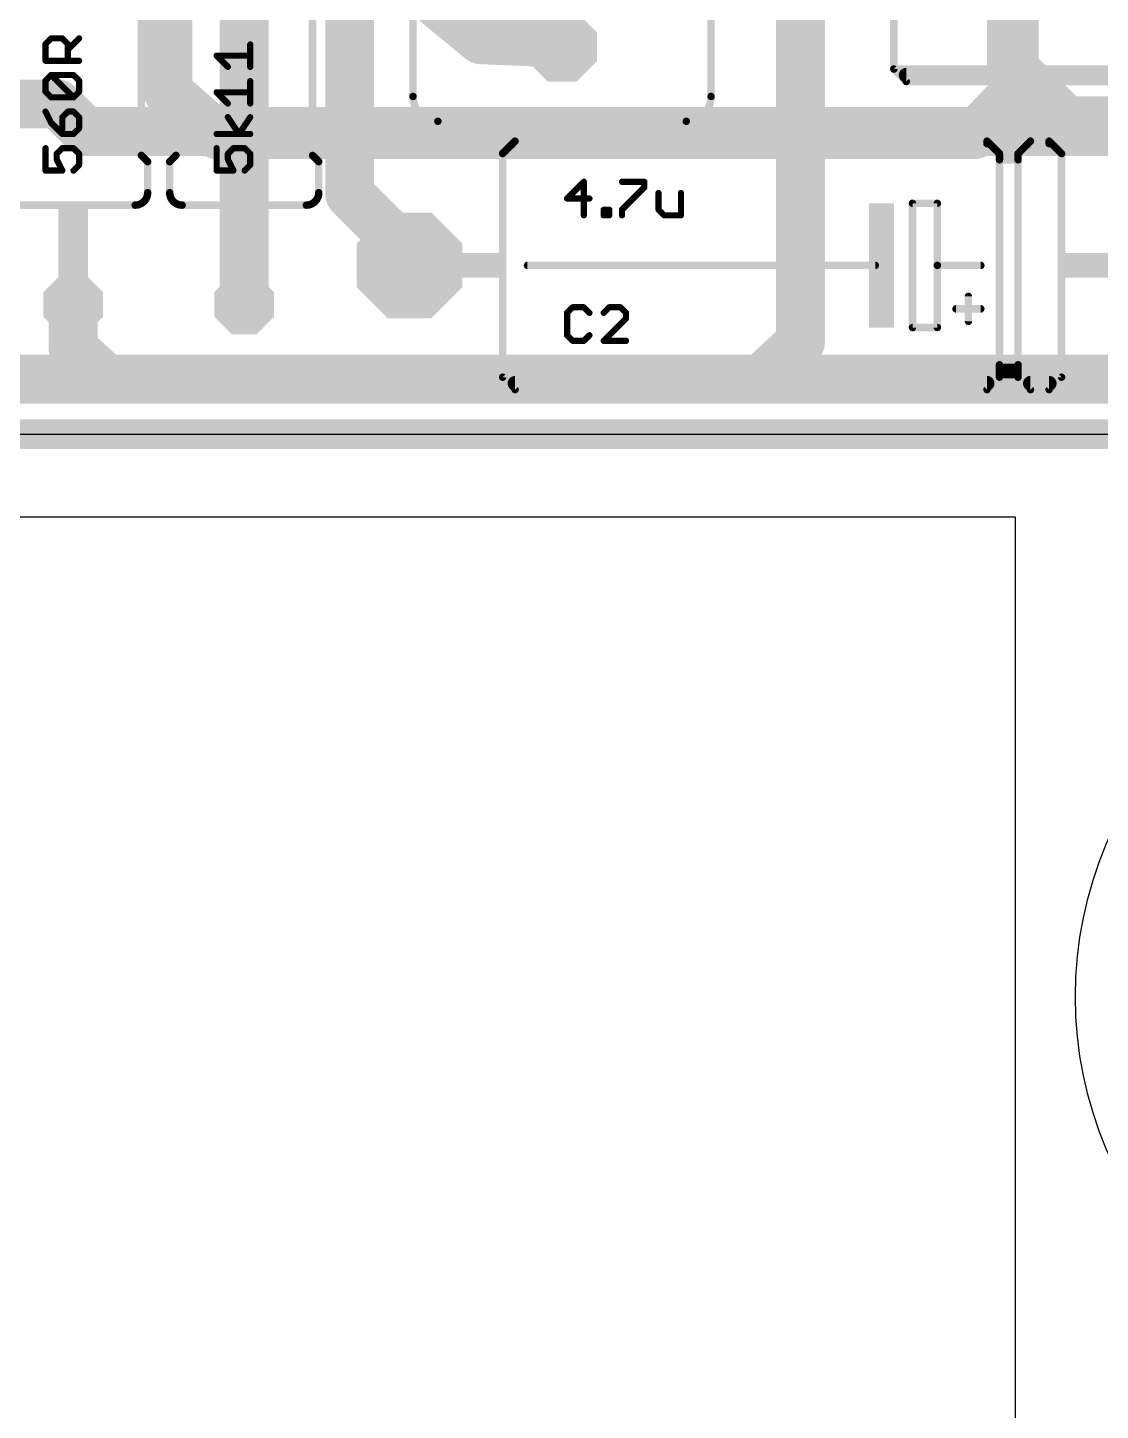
# Model space of a CAD drawing. Header units: inches. Extents: x -5 to 142, y -3 to 122.
# Drawn here: x 88.57 to 110.51, y 14.54 to 42.81 of the extents above; entities that cross this region are included whole.
import ezdxf

# ---------------------------------------------------------------- set-up
doc = ezdxf.new("R2010")
doc.units = ezdxf.units.IN
doc.header["$MEASUREMENT"] = 0
for name, color, linetype in [('1', 22, 'Continuous'), ('15', 22, 'Continuous'), ('16', 175, 'Continuous'), ('17', 82, 'Continuous'), ('2', 175, 'Continuous'), ('20', 7, 'Continuous'), ('21', 253, 'Continuous'), ('25', 253, 'Continuous'), ('27', 253, 'Continuous'), ('51', 253, 'Continuous')]:
    doc.layers.add(name, color=color, linetype=linetype)

# ---------------------------------------------------------------- blocks, each defined once
blk = doc.blocks.new('RECT')
blk.add_solid([(-0.5, -0.5), (0.5, -0.5), (-0.5, 0.5), (0.5, 0.5)])
blk = doc.blocks.new('OCTAGONP')
at = {"const_width": 0.5}
blk.add_lwpolyline([(-0.25, -0.1036), (-0.25, 0.1036), (-0.1036, 0.25), (0.1036, 0.25), (0.25, 0.1036), (0.25, -0.1036), (0.1036, -0.25), (-0.1036, -0.25), (-0.25, -0.1036), (-0.25, 0.1036)], dxfattribs=at)
blk = doc.blocks.new('ROUNDP')
at = {"const_width": 0.5}
blk.add_lwpolyline([(0, -0.25, 1), (0, 0.25, 1), (0, -0.25)], format="xyb", dxfattribs=at)

msp = doc.modelspace()

# ---------------------------------------------------------------- linework, layer by layer
for points in [[(137, 106.5), (128, 106.5), (128, 85.5), (109.5, 85.5), (109.5, 80.5), (2, 80.5), (2, 34.5), (127, 34.5), (127, 9.5), (137, 9.5), (137, 34.5), (137, 80.5), (137, 85.5)], [(50.0706, 3), (108.7706, 3), (108.7706, 32.8), (50.0706, 32.8)]]:
    msp.add_lwpolyline(points, close=True)
msp.add_circle((118, 23), 8)
at = {"layer": '1'}
for points, const_width in [([(93, 37.15), (93, 45.875)], 1), ([(108.6875, 42.0312), (108.6875, 45.375)], 1), ([(104.375, 36.375), (104.375, 44.245)], 1), ([(109.8125, 40.9062), (108.6875, 42.0312)], 1), ([(120.9375, 40.9062), (109.8125, 40.9062)], 1), ([(89.5, 37.15), (89.5, 36.25)], 1), ([(103.5625, 35.625), (104.375, 36.375)], 1), ([(89.5, 36.25), (90.1875, 35.625)], 1), ([(90.1875, 35.625), (103.5625, 35.625)], 1), ([(127, 34.5), (2, 34.5)], 0.4064)]:
    msp.add_lwpolyline(points, dxfattribs=dict(at, const_width=const_width))
at = {"layer": '1', "const_width": 0.5}
for points in [[(108.8643, 42.208, 1), (108.5107, 41.8545)], [(108.4375, 42.0312, 1), (108.9375, 42.0312)], [(109.8125, 41.1562, 1), (109.8125, 40.6562)], [(109.6357, 40.7295, 1), (109.9893, 41.083)], [(89.75, 37.15, 1), (89.25, 37.15)], [(92.75, 37.15, 1), (93.25, 37.15)], [(104.5446, 36.1913, 1), (104.2054, 36.5587)], [(89.6682, 36.435, 1), (89.3318, 36.065)], [(89.25, 36.25, 1), (89.75, 36.25)], [(104.125, 36.375, 1), (104.625, 36.375)], [(90.1875, 35.875, 1), (90.1875, 35.375)], [(90.0193, 35.44, 1), (90.3557, 35.81)], [(103.3929, 35.8087, 1), (103.7321, 35.4413)], [(103.5625, 35.375, 1), (103.5625, 35.875)]]:
    msp.add_lwpolyline(points, format="xyb", dxfattribs=at)
at = {"layer": '15'}
for points, const_width in [([(108.75, 41.4688), (108.75, 58.6875)], 1), ([(96.9688, 52.125), (96.9688, 43.2812)], 1), ([(91.4375, 45.8438), (91.4375, 41.5)], 1), ([(96.9688, 43.2812), (97.8438, 42.5625)], 1), ([(97.8438, 42.5625), (99.42, 42.5)], 1), ([(99.42, 42.5), (99.5, 42.42)], 1), ([(91.4375, 41.5), (92.4375, 40.625)], 1), ([(107.9375, 40.625), (108.75, 41.4688)], 1), ([(92.4375, 40.625), (107.9375, 40.625)], 1), ([(127.7188, 35.5312), (88.25, 35.5312)], 0.4064), ([(2, 34.5), (127, 34.5)], 0.6096)]:
    msp.add_lwpolyline(points, dxfattribs=dict(at, const_width=const_width))
at = {"layer": '15', "const_width": 0.5}
for points in [[(96.7188, 43.2812, 1), (97.2188, 43.2812)], [(97.8537, 42.8123, 1), (97.8338, 42.3127)], [(97.6851, 42.3693, 1), (98.0024, 42.7557)], [(99.5968, 42.6768, 1), (99.2432, 42.3232)], [(99.4101, 42.2502, 1), (99.4299, 42.7498)], [(99.3232, 42.2432, 1), (99.6768, 42.5968)], [(91.6021, 41.6881, 1), (91.2729, 41.3119)], [(108.9301, 41.2953, 1), (108.5699, 41.6422)], [(91.1875, 41.5, 1), (91.6875, 41.5)], [(108.5, 41.4688, 1), (109, 41.4688)], [(92.4375, 40.875, 1), (92.4375, 40.375)], [(92.2729, 40.4369, 1), (92.6021, 40.8131)], [(107.7574, 40.7984, 1), (108.1176, 40.4516)], [(107.9375, 40.375, 1), (107.9375, 40.875)]]:
    msp.add_lwpolyline(points, format="xyb", dxfattribs=at)
at = {"layer": '16'}
for points, const_width in [([(95.1562, 39.4062), (95.1562, 48.3125)], 1), ([(93, 37.15), (93, 45.4375)], 1), ([(96.38, 38.1825), (95.1562, 39.4062)], 1), ([(96.38, 37.95), (96.38, 38.1825)], 1), ([(87.625, 35.625), (113.3125, 35.625)], 1), ([(127, 34.5), (2, 34.5)], 0.4064)]:
    msp.add_lwpolyline(points, dxfattribs=dict(at, const_width=const_width))
at = {"layer": '16', "const_width": 0.5}
for points in [[(95.333, 39.583, 1), (94.9795, 39.2295)], [(94.9062, 39.4062, 1), (95.4062, 39.4062)], [(96.63, 38.1825, 1), (96.13, 38.1825)], [(96.2032, 38.0057, 1), (96.5568, 38.3593)], [(96.13, 37.95, 1), (96.63, 37.95)], [(92.75, 37.15, 1), (93.25, 37.15)]]:
    msp.add_lwpolyline(points, format="xyb", dxfattribs=at)
at = {"layer": '2'}
for points, const_width in [([(89.1875, 41.25), (85.83, 41.25)], 1), ([(89.75, 40.6875), (89.1875, 41.25)], 1), ([(119.3125, 40.6875), (89.75, 40.6875)], 1), ([(119.7812, 35.5312), (88.2188, 35.5312)], 0.4064), ([(127, 34.5), (2, 34.5)], 0.6096)]:
    msp.add_lwpolyline(points, dxfattribs=dict(at, const_width=const_width))
at = {"layer": '2', "const_width": 0.5}
for points in [[(89.3643, 41.4268, 1), (89.0107, 41.0732)], [(89.1875, 41, 1), (89.1875, 41.5)], [(89.75, 40.9375, 1), (89.75, 40.4375)], [(89.5732, 40.5107, 1), (89.9268, 40.8643)]]:
    msp.add_lwpolyline(points, format="xyb", dxfattribs=at)
at = {"layer": '20'}
msp.add_line((2, 34.5), (127, 34.5), dxfattribs=at)
at = {"layer": '21'}
for points, const_width in [([(96.452, 41.404), (96.452, 53.596)], 0.1524), ([(102.548, 53.596), (102.548, 41.404)], 0.1524), ([(90.897, 40.198), (90.897, 46.802)], 0.1524), ([(91.603, 40.198), (91.603, 46.802)], 0.1524), ([(94.397, 40.198), (94.397, 46.802)], 0.1524), ([(106.285, 41.964), (106.285, 46.536)], 0.1524), ([(106.285, 41.964), (106.539, 41.71)], 0.1524), ([(116.445, 41.964), (106.285, 41.964)], 0.1524), ([(116.191, 41.837), (106.539, 41.837)], 0.3048), ([(116.191, 41.71), (106.539, 41.71)], 0.1524), ([(102.04, 40.896), (96.96, 40.896)], 0.1524), ([(98.285, 40.236), (98.412, 40.363)], 0.1524), ([(98.412, 40.363), (98.539, 40.49)], 0.1524), ([(108.318, 40.363), (98.412, 40.363)], 0.1524), ([(108.191, 40.49), (98.539, 40.49)], 0.1524), ([(98.539, 40.4392), (108.191, 40.4392)], 0.1524), ([(108.318, 40.363), (108.191, 40.49)], 0.1524), ([(108.191, 40.4392), (108.191, 40.49)], 0.1524), ([(108.445, 40.236), (108.318, 40.363)], 0.1524), ([(108.953, 40.363), (108.826, 40.236)], 0.1524), ([(109.08, 40.49), (108.953, 40.363)], 0.1524), ([(109.588, 40.363), (108.953, 40.363)], 0.1524), ([(109.461, 40.49), (109.08, 40.49)], 0.1524), ([(109.08, 40.4392), (109.461, 40.4392)], 0.1524), ([(109.588, 40.363), (109.461, 40.49)], 0.1524), ([(109.461, 40.4392), (109.461, 40.49)], 0.1524), ([(109.715, 40.236), (109.588, 40.363)], 0.1524), ([(90.897, 40.198), (91.024, 40.071)], 0.1524), ([(91.024, 39.436), (91.024, 40.071)], 0.1524), ([(91.603, 40.198), (91.476, 40.071)], 0.1524), ([(91.476, 39.436), (91.476, 40.071)], 0.1524), ([(94.397, 40.198), (94.524, 40.071)], 0.1524), ([(94.524, 39.436), (94.524, 40.071)], 0.1524), ([(98.285, 35.664), (98.285, 40.236)], 0.1524), ([(108.826, 40.236), (108.445, 40.236)], 0.1524), ([(108.445, 40.1852), (108.445, 40.236)], 0.1524), ([(108.445, 40.109), (108.445, 40.1852)], 0.1524), ([(108.445, 40.1852), (108.826, 40.1852)], 0.1524), ([(108.445, 35.918), (108.445, 40.109)], 0.1524), ([(108.826, 40.109), (108.445, 40.109)], 0.1524), ([(108.826, 40.1852), (108.826, 40.236)], 0.1524), ([(108.826, 40.109), (108.826, 40.1852)], 0.1524), ([(108.826, 35.918), (108.826, 40.109)], 0.1524), ([(109.715, 40.236), (109.715, 35.664)], 0.1524), ([(107.175, 39.22), (106.667, 39.22)], 0.1524), ([(106.667, 39.22), (106.667, 36.68)], 0.1524), ([(107.175, 37.95), (107.175, 39.22)], 0.1524), ([(88.23, 39.182), (90.77, 39.182)], 0.1524), ([(91.73, 39.182), (94.27, 39.182)], 0.1524), ([(105.905, 37.95), (98.793, 37.95)], 0.1524), ([(108.064, 37.95), (107.175, 37.95)], 0.1524), ([(107.175, 36.68), (107.175, 37.95)], 0.1524), ([(107.81, 36.807), (107.81, 37.315)], 0.1524), ([(108.064, 37.061), (107.556, 37.061)], 0.1524), ([(106.667, 36.68), (107.175, 36.68)], 0.1524), ([(108.445, 35.664), (108.445, 35.918)], 0.1524), ([(108.826, 35.918), (108.445, 35.918)], 0.1524), ([(108.699, 35.791), (108.572, 35.791)], 0.3048), ([(108.826, 35.664), (108.826, 35.918)], 0.1524), ([(98.285, 35.664), (98.539, 35.41)], 0.1524), ([(108.445, 35.664), (98.285, 35.664)], 0.1524), ([(108.191, 35.537), (98.539, 35.537)], 0.3048), ([(108.445, 35.664), (108.191, 35.41)], 0.1524), ([(108.826, 35.664), (108.445, 35.664)], 0.1524), ([(109.08, 35.41), (108.826, 35.664)], 0.1524), ([(109.715, 35.664), (108.826, 35.664)], 0.1524), ([(109.461, 35.537), (109.08, 35.537)], 0.3048), ([(109.461, 35.41), (109.715, 35.664)], 0.1524), ([(108.191, 35.41), (98.539, 35.41)], 0.1524), ([(109.461, 35.41), (109.08, 35.41)], 0.1524)]:
    msp.add_lwpolyline(points, dxfattribs=dict(at, const_width=const_width))
for points, const_width in [([(106.285, 42.0021, 1), (106.285, 41.9259)], 0.0762), ([(106.2469, 41.964, 1), (106.3231, 41.964)], 0.0762), ([(106.3119, 41.9909, 1), (106.2581, 41.9371)], 0.0762), ([(106.539, 41.9132, 1), (106.539, 41.7608)], 0.1524), ([(106.539, 41.7481, 1), (106.539, 41.6719)], 0.0762), ([(106.5121, 41.6831, 1), (106.5659, 41.7369)], 0.0762), ([(96.452, 41.404, 0.4142), (96.96, 40.896)], 0.1524), ([(96.4901, 41.404, 1), (96.4139, 41.404)], 0.0762), ([(96.4139, 41.404, 1), (96.4901, 41.404)], 0.0762), ([(102.04, 40.896, 0.4142), (102.548, 41.404)], 0.1524), ([(102.5861, 41.404, 1), (102.5099, 41.404)], 0.0762), ([(102.5099, 41.404, 1), (102.5861, 41.404)], 0.0762), ([(96.96, 40.9341, 1), (96.96, 40.8579)], 0.0762), ([(96.96, 40.8579, 1), (96.96, 40.9341)], 0.0762), ([(102.04, 40.9341, 1), (102.04, 40.8579)], 0.0762), ([(102.04, 40.8579, 1), (102.04, 40.9341)], 0.0762), ([(98.412, 40.4011, 1), (98.412, 40.3249)], 0.0762), ([(98.3851, 40.3899, 1), (98.4389, 40.3361)], 0.0762), ([(98.4389, 40.3361, 1), (98.3851, 40.3899)], 0.0762), ([(98.539, 40.5281, 1), (98.539, 40.4519)], 0.0762), ([(98.539, 40.4773, 1), (98.539, 40.4011)], 0.0762), ([(98.5659, 40.4631, 1), (98.5121, 40.5169)], 0.0762), ([(108.2291, 40.49, 1), (108.1529, 40.49)], 0.0762), ([(108.1529, 40.4392, 1), (108.2291, 40.4392)], 0.0762), ([(108.2179, 40.5169, 1), (108.1641, 40.4631)], 0.0762), ([(108.191, 40.4519, 1), (108.191, 40.5281)], 0.0762), ([(108.191, 40.4011, 1), (108.191, 40.4773)], 0.0762), ([(108.3449, 40.3899, 1), (108.2911, 40.3361)], 0.0762), ([(108.2911, 40.3361, 1), (108.3449, 40.3899)], 0.0762), ([(108.318, 40.3249, 1), (108.318, 40.4011)], 0.0762), ([(108.953, 40.4011, 1), (108.953, 40.3249)], 0.0762), ([(108.9261, 40.3899, 1), (108.9799, 40.3361)], 0.0762), ([(108.9799, 40.3361, 1), (108.9261, 40.3899)], 0.0762), ([(109.08, 40.5281, 1), (109.08, 40.4519)], 0.0762), ([(109.08, 40.4773, 1), (109.08, 40.4011)], 0.0762), ([(109.1069, 40.4631, 1), (109.0531, 40.5169)], 0.0762), ([(109.4991, 40.49, 1), (109.4229, 40.49)], 0.0762), ([(109.4229, 40.4392, 1), (109.4991, 40.4392)], 0.0762), ([(109.4879, 40.5169, 1), (109.4341, 40.4631)], 0.0762), ([(109.461, 40.4519, 1), (109.461, 40.5281)], 0.0762), ([(109.461, 40.4011, 1), (109.461, 40.4773)], 0.0762), ([(109.6149, 40.3899, 1), (109.5611, 40.3361)], 0.0762), ([(109.5611, 40.3361, 1), (109.6149, 40.3899)], 0.0762), ([(109.588, 40.3249, 1), (109.588, 40.4011)], 0.0762), ([(90.8589, 40.198, 1), (90.9351, 40.198)], 0.0762), ([(90.9239, 40.2249, 1), (90.8701, 40.1711)], 0.0762), ([(91.0621, 40.071, 1), (90.9859, 40.071)], 0.0762), ([(91.5141, 40.071, 1), (91.4379, 40.071)], 0.0762), ([(91.5649, 40.198, 1), (91.6411, 40.198)], 0.0762), ([(91.6299, 40.1711, 1), (91.5761, 40.2249)], 0.0762), ([(94.3589, 40.198, 1), (94.4351, 40.198)], 0.0762), ([(94.4239, 40.2249, 1), (94.3701, 40.1711)], 0.0762), ([(94.5621, 40.071, 1), (94.4859, 40.071)], 0.0762), ([(98.3231, 40.236, 1), (98.2469, 40.236)], 0.0762), ([(98.2581, 40.2629, 1), (98.3119, 40.2091)], 0.0762), ([(108.445, 40.2741, 1), (108.445, 40.1979)], 0.0762), ([(108.4831, 40.236, 1), (108.4069, 40.236)], 0.0762), ([(108.4831, 40.1852, 1), (108.4069, 40.1852)], 0.0762), ([(108.445, 40.2233, 1), (108.445, 40.1471)], 0.0762), ([(108.4069, 40.1852, 1), (108.4831, 40.1852)], 0.0762), ([(108.4831, 40.109, 1), (108.4069, 40.109)], 0.0762), ([(108.445, 40.1471, 1), (108.445, 40.0709)], 0.0762), ([(108.4069, 40.109, 1), (108.4831, 40.109)], 0.0762), ([(108.4181, 40.2091, 1), (108.4719, 40.2629)], 0.0762), ([(108.8641, 40.236, 1), (108.7879, 40.236)], 0.0762), ([(108.8641, 40.1852, 1), (108.7879, 40.1852)], 0.0762), ([(108.7879, 40.1852, 1), (108.8641, 40.1852)], 0.0762), ([(108.8641, 40.109, 1), (108.7879, 40.109)], 0.0762), ([(108.7879, 40.109, 1), (108.8641, 40.109)], 0.0762), ([(108.7991, 40.2629, 1), (108.8529, 40.2091)], 0.0762), ([(108.826, 40.1979, 1), (108.826, 40.2741)], 0.0762), ([(108.826, 40.1471, 1), (108.826, 40.2233)], 0.0762), ([(108.826, 40.0709, 1), (108.826, 40.1471)], 0.0762), ([(109.7531, 40.236, 1), (109.6769, 40.236)], 0.0762), ([(109.6881, 40.2091, 1), (109.7419, 40.2629)], 0.0762), ([(90.9971, 40.0441, 1), (91.0509, 40.0979)], 0.0762), ([(91.4491, 40.0979, 1), (91.5029, 40.0441)], 0.0762), ([(94.4971, 40.0441, 1), (94.5509, 40.0979)], 0.0762), ([(90.77, 39.182, 0.4142), (91.024, 39.436)], 0.1524), ([(91.0621, 39.436, 1), (90.9859, 39.436)], 0.0762), ([(90.9859, 39.436, 1), (91.0621, 39.436)], 0.0762), ([(91.476, 39.436, 0.4142), (91.73, 39.182)], 0.1524), ([(91.5141, 39.436, 1), (91.4379, 39.436)], 0.0762), ([(91.4379, 39.436, 1), (91.5141, 39.436)], 0.0762), ([(94.27, 39.182, 0.4142), (94.524, 39.436)], 0.1524), ([(94.5621, 39.436, 1), (94.4859, 39.436)], 0.0762), ([(94.4859, 39.436, 1), (94.5621, 39.436)], 0.0762), ([(106.667, 39.2581, 1), (106.667, 39.1819)], 0.0762), ([(106.7051, 39.22, 1), (106.6289, 39.22)], 0.0762), ([(107.2131, 39.22, 1), (107.1369, 39.22)], 0.0762), ([(107.175, 39.1819, 1), (107.175, 39.2581)], 0.0762), ([(90.77, 39.2201, 1), (90.77, 39.1439)], 0.0762), ([(90.77, 39.1439, 1), (90.77, 39.2201)], 0.0762), ([(91.73, 39.2201, 1), (91.73, 39.1439)], 0.0762), ([(91.73, 39.1439, 1), (91.73, 39.2201)], 0.0762), ([(94.27, 39.2201, 1), (94.27, 39.1439)], 0.0762), ([(94.27, 39.1439, 1), (94.27, 39.2201)], 0.0762), ([(98.793, 37.9881, 1), (98.793, 37.9119)], 0.0762), ([(105.905, 37.9119, 1), (105.905, 37.9881)], 0.0762), ([(107.175, 37.9881, 1), (107.175, 37.9119)], 0.0762), ([(107.2131, 37.95, 1), (107.1369, 37.95)], 0.0762), ([(107.1369, 37.95, 1), (107.2131, 37.95)], 0.0762), ([(108.064, 37.9119, 1), (108.064, 37.9881)], 0.0762), ([(107.8481, 37.315, 1), (107.7719, 37.315)], 0.0762), ([(107.556, 37.0991, 1), (107.556, 37.0229)], 0.0762), ([(108.064, 37.0229, 1), (108.064, 37.0991)], 0.0762), ([(106.667, 36.7181, 1), (106.667, 36.6419)], 0.0762), ([(107.175, 36.6419, 1), (107.175, 36.7181)], 0.0762), ([(107.7719, 36.807, 1), (107.8481, 36.807)], 0.0762), ([(106.6289, 36.68, 1), (106.7051, 36.68)], 0.0762), ([(107.1369, 36.68, 1), (107.2131, 36.68)], 0.0762), ([(108.4831, 35.918, 1), (108.4069, 35.918)], 0.0762), ([(108.445, 35.9561, 1), (108.445, 35.8799)], 0.0762), ([(108.4069, 35.918, 1), (108.4831, 35.918)], 0.0762), ([(108.572, 35.8672, 1), (108.572, 35.7148)], 0.1524), ([(108.699, 35.7148, 1), (108.699, 35.8672)], 0.1524), ([(108.8641, 35.918, 1), (108.7879, 35.918)], 0.0762), ([(108.7879, 35.918, 1), (108.8641, 35.918)], 0.0762), ([(108.826, 35.8799, 1), (108.826, 35.9561)], 0.0762), ([(98.285, 35.7021, 1), (98.285, 35.6259)], 0.0762), ([(98.2469, 35.664, 1), (98.3231, 35.664)], 0.0762), ([(98.3119, 35.6909, 1), (98.2581, 35.6371)], 0.0762), ([(98.539, 35.6132, 1), (98.539, 35.4608)], 0.1524), ([(108.191, 35.4608, 1), (108.191, 35.6132)], 0.1524), ([(108.445, 35.7021, 1), (108.445, 35.6259)], 0.0762), ([(108.4069, 35.664, 1), (108.4831, 35.664)], 0.0762), ([(108.4719, 35.6371, 1), (108.4181, 35.6909)], 0.0762), ([(108.445, 35.6259, 1), (108.445, 35.7021)], 0.0762), ([(108.826, 35.7021, 1), (108.826, 35.6259)], 0.0762), ([(108.7879, 35.664, 1), (108.8641, 35.664)], 0.0762), ([(108.8529, 35.6909, 1), (108.7991, 35.6371)], 0.0762), ([(108.826, 35.6259, 1), (108.826, 35.7021)], 0.0762), ([(109.08, 35.6132, 1), (109.08, 35.4608)], 0.1524), ([(109.461, 35.4608, 1), (109.461, 35.6132)], 0.1524), ([(109.6769, 35.664, 1), (109.7531, 35.664)], 0.0762), ([(109.7419, 35.6371, 1), (109.6881, 35.6909)], 0.0762), ([(109.715, 35.6259, 1), (109.715, 35.7021)], 0.0762), ([(98.539, 35.4481, 1), (98.539, 35.3719)], 0.0762), ([(98.5121, 35.3831, 1), (98.5659, 35.4369)], 0.0762), ([(108.1641, 35.4369, 1), (108.2179, 35.3831)], 0.0762), ([(108.191, 35.3719, 1), (108.191, 35.4481)], 0.0762), ([(109.08, 35.4481, 1), (109.08, 35.3719)], 0.0762), ([(109.0531, 35.3831, 1), (109.1069, 35.4369)], 0.0762), ([(109.4341, 35.4369, 1), (109.4879, 35.3831)], 0.0762), ([(109.461, 35.3719, 1), (109.461, 35.4481)], 0.0762)]:
    msp.add_lwpolyline(points, format="xyb", dxfattribs=dict(at, const_width=const_width))
at = {"layer": '25', "const_width": 0.127}
for points in [[(99.7169, 37.0939), (99.6025, 36.9795)], [(99.6025, 36.9795), (99.6025, 36.5219)], [(99.9457, 37.0939), (99.7169, 37.0939)], [(100.0601, 36.9795), (99.9457, 37.0939)], [(100.4653, 37.0939), (100.3509, 36.9795)], [(100.6941, 37.0939), (100.4653, 37.0939)], [(100.8085, 36.9795), (100.6941, 37.0939)], [(100.8085, 36.8651), (100.8085, 36.9795)], [(100.3509, 36.4075), (100.8085, 36.8651)], [(99.6025, 36.5219), (99.7169, 36.4075)], [(99.7169, 36.4075), (99.9457, 36.4075)], [(99.9457, 36.4075), (100.0601, 36.5219)], [(100.8085, 36.4075), (100.3509, 36.4075)]]:
    msp.add_lwpolyline(points, dxfattribs=at)
at = {"layer": '25', "const_width": 0.0635}
for points in [[(99.58, 37.0019, 1), (99.625, 36.957)], [(99.6343, 36.9795, 1), (99.5708, 36.9795)], [(99.7169, 37.1256, 1), (99.7169, 37.0621)], [(99.7393, 37.0714, 1), (99.6944, 37.1163)], [(99.9681, 37.1163, 1), (99.9232, 37.0714)], [(99.9457, 37.0621, 1), (99.9457, 37.1256)], [(100.0376, 36.957, 1), (100.0825, 37.0019)], [(100.3285, 37.0019, 1), (100.3734, 36.957)], [(100.4653, 37.1256, 1), (100.4653, 37.0621)], [(100.4878, 37.0714, 1), (100.4429, 37.1163)], [(100.7166, 37.1163, 1), (100.6717, 37.0714)], [(100.6941, 37.0621, 1), (100.6941, 37.1256)], [(100.8403, 36.9795, 1), (100.7768, 36.9795)], [(100.7861, 36.957, 1), (100.831, 37.0019)], [(100.7768, 36.8651, 1), (100.8403, 36.8651)], [(100.831, 36.8426, 1), (100.7861, 36.8875)], [(99.625, 36.5443, 1), (99.58, 36.4994)], [(99.5708, 36.5219, 1), (99.6343, 36.5219)], [(99.7169, 36.4393, 1), (99.7169, 36.3758)], [(99.9457, 36.3758, 1), (99.9457, 36.4393)], [(100.0825, 36.4994, 1), (100.0376, 36.5443)], [(100.3509, 36.4393, 1), (100.3509, 36.3758)], [(100.8085, 36.3758, 1), (100.8085, 36.4393)], [(99.6944, 36.385, 1), (99.7393, 36.43)], [(99.9232, 36.43, 1), (99.9681, 36.385)], [(100.3285, 36.43, 1), (100.3734, 36.385)]]:
    msp.add_lwpolyline(points, format="xyb", dxfattribs=at)
at = {"layer": '27', "const_width": 0.127}
for points in [[(88.9359, 42.4769), (89.0503, 42.5913)], [(88.9359, 42.1337), (88.9359, 42.4769)], [(89.0503, 42.5913), (89.2791, 42.5913)], [(89.2791, 42.5913), (89.3935, 42.4769)], [(89.3935, 42.3625), (89.6223, 42.5913)], [(89.3935, 42.4769), (89.3935, 42.1337)], [(93.1223, 42.009), (93.1223, 42.4666)], [(89.6223, 42.1337), (88.9359, 42.1337)], [(92.6647, 42.009), (92.4359, 42.2378)], [(92.4359, 42.2378), (93.1223, 42.2378)], [(88.9359, 41.7285), (89.0503, 41.8429)], [(89.0503, 41.8429), (89.5079, 41.8429)], [(89.5079, 41.3853), (89.0503, 41.8429)], [(89.5079, 41.8429), (89.6223, 41.7285)], [(88.9359, 41.4997), (88.9359, 41.7285)], [(89.0503, 41.3853), (88.9359, 41.4997)], [(89.6223, 41.4997), (89.5079, 41.3853)], [(89.6223, 41.7285), (89.6223, 41.4997)], [(93.1223, 41.2606), (93.1223, 41.7182)], [(89.5079, 41.3853), (89.0503, 41.3853)], [(92.6647, 41.2606), (92.4359, 41.4894)], [(92.4359, 41.4894), (93.1223, 41.4894)], [(88.9359, 41.0945), (89.0503, 40.8657)], [(89.3935, 41.0945), (89.2791, 40.9801)], [(89.2791, 40.9801), (89.2791, 40.6369)], [(89.5079, 41.0945), (89.3935, 41.0945)], [(89.6223, 40.9801), (89.5079, 41.0945)], [(89.6223, 40.7513), (89.6223, 40.9801)], [(92.8935, 40.6369), (92.6647, 40.9801)], [(93.1223, 40.9801), (92.8935, 40.6369)], [(89.0503, 40.8657), (89.2791, 40.6369)], [(89.5079, 40.6369), (89.6223, 40.7513)], [(89.2791, 40.6369), (89.5079, 40.6369)], [(93.1223, 40.6369), (92.4359, 40.6369)], [(88.9359, 40.3461), (88.9359, 39.8885)], [(89.1647, 40.2317), (89.2791, 40.3461)], [(89.1647, 40.1173), (89.1647, 40.2317)], [(89.2791, 39.8885), (89.1647, 40.1173)], [(89.2791, 40.3461), (89.5079, 40.3461)], [(89.5079, 40.3461), (89.6223, 40.2317)], [(89.6223, 40.2317), (89.6223, 40.0029)], [(92.4359, 40.3461), (92.4359, 39.8885)], [(92.6647, 40.2317), (92.7791, 40.3461)], [(92.6647, 40.1173), (92.6647, 40.2317)], [(92.7791, 39.8885), (92.6647, 40.1173)], [(92.7791, 40.3461), (93.0079, 40.3461)], [(93.0079, 40.3461), (93.1223, 40.2317)], [(93.1223, 40.2317), (93.1223, 40.0029)], [(88.9359, 39.8885), (89.2791, 39.8885)], [(89.6223, 40.0029), (89.5079, 39.8885)], [(92.4359, 39.8885), (92.7791, 39.8885)], [(93.1223, 40.0029), (93.0079, 39.8885)], [(99.9457, 39.6597), (99.6025, 39.3165)], [(99.9457, 38.9733), (99.9457, 39.6597)], [(100.7251, 39.6597), (101.1827, 39.6597)], [(101.1827, 39.5453), (100.7251, 39.0877)], [(101.1827, 39.6597), (101.1827, 39.5453)], [(99.6025, 39.3165), (100.0601, 39.3165)], [(101.4735, 39.4309), (101.4735, 39.0877)], [(101.9311, 38.9733), (101.9311, 39.4309)], [(100.3509, 38.9733), (100.3509, 39.0877)], [(100.3509, 39.0877), (100.4653, 39.0877)], [(100.4653, 38.9733), (100.3509, 38.9733)], [(100.4653, 39.0877), (100.4653, 38.9733)], [(100.7251, 39.0877), (100.7251, 38.9733)], [(101.4735, 39.0877), (101.5879, 38.9733)], [(101.5879, 38.9733), (101.9311, 38.9733)]]:
    msp.add_lwpolyline(points, dxfattribs=at)
at = {"layer": '27', "const_width": 0.0635}
for points in [[(88.9677, 42.4769, 1), (88.9042, 42.4769)], [(88.9135, 42.4994, 1), (88.9584, 42.4545)], [(89.0503, 42.6231, 1), (89.0503, 42.5596)], [(89.0728, 42.5689, 1), (89.0279, 42.6138)], [(89.3016, 42.6138, 1), (89.2567, 42.5689)], [(89.2791, 42.5596, 1), (89.2791, 42.6231)], [(89.4253, 42.4769, 1), (89.3618, 42.4769)], [(89.3711, 42.385, 1), (89.416, 42.3401)], [(89.3711, 42.4545, 1), (89.416, 42.4994)], [(89.6448, 42.5689, 1), (89.5998, 42.6138)], [(93.1541, 42.4666, 1), (93.0906, 42.4666)], [(88.9359, 42.1655, 1), (88.9359, 42.102)], [(88.9042, 42.1337, 1), (88.9677, 42.1337)], [(89.3618, 42.1337, 1), (89.4253, 42.1337)], [(89.6223, 42.102, 1), (89.6223, 42.1655)], [(92.4359, 42.2696, 1), (92.4359, 42.2061)], [(92.4584, 42.2603, 1), (92.4135, 42.2154)], [(93.1223, 42.2061, 1), (93.1223, 42.2696)], [(89.0503, 41.8747, 1), (89.0503, 41.8112)], [(89.0728, 41.8654, 1), (89.0279, 41.8205)], [(89.0728, 41.8205, 1), (89.0279, 41.8654)], [(89.5304, 41.8654, 1), (89.4855, 41.8205)], [(89.5079, 41.8112, 1), (89.5079, 41.8747)], [(92.6423, 41.9866, 1), (92.6872, 42.0315)], [(93.0906, 42.009, 1), (93.1541, 42.009)], [(88.9677, 41.7285, 1), (88.9042, 41.7285)], [(88.9135, 41.751, 1), (88.9584, 41.7061)], [(88.9584, 41.5222, 1), (88.9135, 41.4773)], [(89.6541, 41.7285, 1), (89.5906, 41.7285)], [(89.5998, 41.7061, 1), (89.6448, 41.751)], [(89.6448, 41.4773, 1), (89.5998, 41.5222)], [(93.1541, 41.7182, 1), (93.0906, 41.7182)], [(88.9042, 41.4997, 1), (88.9677, 41.4997)], [(89.0503, 41.4171, 1), (89.0503, 41.3536)], [(89.0279, 41.3629, 1), (89.0728, 41.4078)], [(89.4855, 41.4078, 1), (89.5304, 41.3629)], [(89.4855, 41.3629, 1), (89.5304, 41.4078)], [(89.5079, 41.3536, 1), (89.5079, 41.4171)], [(89.5906, 41.4997, 1), (89.6541, 41.4997)], [(92.4359, 41.5211, 1), (92.4359, 41.4576)], [(92.4584, 41.5118, 1), (92.4135, 41.4669)], [(92.6423, 41.2381, 1), (92.6872, 41.283)], [(93.0906, 41.2606, 1), (93.1541, 41.2606)], [(93.1223, 41.4576, 1), (93.1223, 41.5211)], [(88.9643, 41.1087, 1), (88.9075, 41.0803)], [(89.3109, 40.9801, 1), (89.2474, 40.9801)], [(89.2567, 41.0026, 1), (89.3016, 40.9577)], [(89.3935, 41.1263, 1), (89.3935, 41.0628)], [(89.416, 41.0721, 1), (89.3711, 41.117)], [(89.5304, 41.117, 1), (89.4855, 41.0721)], [(89.5079, 41.0628, 1), (89.5079, 41.1263)], [(89.6541, 40.9801, 1), (89.5906, 40.9801)], [(89.5998, 40.9577, 1), (89.6448, 41.0026)], [(92.6911, 40.9977, 1), (92.6383, 40.9625)], [(93.1487, 40.9625, 1), (93.0959, 40.9977)], [(89.0728, 40.8882, 1), (89.0279, 40.8433)], [(89.0219, 40.8515, 1), (89.0787, 40.8799)], [(89.5906, 40.7513, 1), (89.6541, 40.7513)], [(89.6448, 40.7289, 1), (89.5998, 40.7738)], [(89.2791, 40.6687, 1), (89.2791, 40.6052)], [(89.2474, 40.6369, 1), (89.3109, 40.6369)], [(89.2567, 40.6145, 1), (89.3016, 40.6594)], [(89.4855, 40.6594, 1), (89.5304, 40.6145)], [(89.5079, 40.6052, 1), (89.5079, 40.6687)], [(92.4359, 40.6687, 1), (92.4359, 40.6052)], [(92.8671, 40.6545, 1), (92.9199, 40.6193)], [(92.8671, 40.6193, 1), (92.9199, 40.6545)], [(93.1223, 40.6052, 1), (93.1223, 40.6687)], [(88.9677, 40.3461, 1), (88.9042, 40.3461)], [(89.1965, 40.2317, 1), (89.133, 40.2317)], [(89.1931, 40.1315, 1), (89.1363, 40.1031)], [(89.133, 40.1173, 1), (89.1965, 40.1173)], [(89.1423, 40.2541, 1), (89.1872, 40.2092)], [(89.2791, 40.3778, 1), (89.2791, 40.3143)], [(89.3016, 40.3236, 1), (89.2567, 40.3685)], [(89.5304, 40.3685, 1), (89.4855, 40.3236)], [(89.5079, 40.3143, 1), (89.5079, 40.3778)], [(89.6541, 40.2317, 1), (89.5906, 40.2317)], [(89.5998, 40.2092, 1), (89.6448, 40.2541)], [(92.4677, 40.3461, 1), (92.4042, 40.3461)], [(92.6965, 40.2317, 1), (92.633, 40.2317)], [(92.6931, 40.1315, 1), (92.6363, 40.1031)], [(92.633, 40.1173, 1), (92.6965, 40.1173)], [(92.6423, 40.2541, 1), (92.6872, 40.2092)], [(92.7791, 40.3778, 1), (92.7791, 40.3143)], [(92.8016, 40.3236, 1), (92.7567, 40.3685)], [(93.0304, 40.3685, 1), (92.9855, 40.3236)], [(93.0079, 40.3143, 1), (93.0079, 40.3778)], [(93.1541, 40.2317, 1), (93.0906, 40.2317)], [(93.0998, 40.2092, 1), (93.1448, 40.2541)], [(88.9359, 39.9203, 1), (88.9359, 39.8568)], [(88.9042, 39.8885, 1), (88.9677, 39.8885)], [(89.2507, 39.8743, 1), (89.3075, 39.9027)], [(89.2791, 39.8568, 1), (89.2791, 39.9203)], [(89.4855, 39.911, 1), (89.5304, 39.866)], [(89.5906, 40.0029, 1), (89.6541, 40.0029)], [(89.6448, 39.9804, 1), (89.5998, 40.0253)], [(92.4359, 39.9203, 1), (92.4359, 39.8568)], [(92.4042, 39.8885, 1), (92.4677, 39.8885)], [(92.7507, 39.8743, 1), (92.8075, 39.9027)], [(92.7791, 39.8568, 1), (92.7791, 39.9203)], [(92.9855, 39.911, 1), (93.0304, 39.866)], [(93.0906, 40.0029, 1), (93.1541, 40.0029)], [(93.1448, 39.9804, 1), (93.0998, 40.0253)], [(99.9774, 39.6597, 1), (99.9139, 39.6597)], [(99.9681, 39.6372, 1), (99.9232, 39.6821)], [(100.7251, 39.6914, 1), (100.7251, 39.6279)], [(101.2145, 39.6597, 1), (101.151, 39.6597)], [(101.2052, 39.5228, 1), (101.1603, 39.5677)], [(101.1827, 39.6279, 1), (101.1827, 39.6914)], [(99.6025, 39.3482, 1), (99.6025, 39.2847)], [(99.58, 39.3389, 1), (99.625, 39.294)], [(100.0601, 39.2847, 1), (100.0601, 39.3482)], [(101.151, 39.5453, 1), (101.2145, 39.5453)], [(101.5053, 39.4309, 1), (101.4418, 39.4309)], [(101.9629, 39.4309, 1), (101.8994, 39.4309)], [(100.3827, 39.0877, 1), (100.3192, 39.0877)], [(100.3509, 39.1194, 1), (100.3509, 39.0559)], [(100.3509, 39.005, 1), (100.3509, 38.9416)], [(100.4971, 39.0877, 1), (100.4336, 39.0877)], [(100.4653, 39.0559, 1), (100.4653, 39.1194)], [(100.4653, 38.9416, 1), (100.4653, 39.005)], [(100.7569, 39.0877, 1), (100.6934, 39.0877)], [(100.7027, 39.1101, 1), (100.7476, 39.0652)], [(101.4418, 39.0877, 1), (101.5053, 39.0877)], [(101.496, 39.1101, 1), (101.4511, 39.0652)], [(101.5879, 39.005, 1), (101.5879, 38.9416)], [(101.5655, 38.9508, 1), (101.6104, 38.9958)], [(101.9311, 38.9416, 1), (101.9311, 39.005)], [(99.9139, 38.9733, 1), (99.9774, 38.9733)], [(100.3192, 38.9733, 1), (100.3827, 38.9733)], [(100.4336, 38.9733, 1), (100.4971, 38.9733)], [(100.6934, 38.9733, 1), (100.7569, 38.9733)], [(101.8994, 38.9733, 1), (101.9629, 38.9733)]]:
    msp.add_lwpolyline(points, format="xyb", dxfattribs=at)
at = {"layer": '51'}
for points, const_width in [([(89.5, 37.15), (89.5, 38.42)], 0.6096), ([(93, 37.15), (93, 38.42)], 0.6096), ([(96.38, 37.95), (97.523, 37.95)], 0.508), ([(111.62, 37.95), (110.477, 37.95)], 0.508)]:
    msp.add_lwpolyline(points, dxfattribs=dict(at, const_width=const_width))
for points, const_width in [([(89.6524, 38.42, 1), (89.3476, 38.42)], 0.3048), ([(93.1524, 38.42, 1), (92.8476, 38.42)], 0.3048), ([(96.38, 38.077, 1), (96.38, 37.823)], 0.254), ([(97.523, 37.823, 1), (97.523, 38.077)], 0.254), ([(110.477, 38.077, 1), (110.477, 37.823)], 0.254), ([(89.3476, 37.15, 1), (89.6524, 37.15)], 0.3048), ([(92.8476, 37.15, 1), (93.1524, 37.15)], 0.3048)]:
    msp.add_lwpolyline(points, format="xyb", dxfattribs=dict(at, const_width=const_width))

# ---------------------------------------------------------------- block references
at = {"layer": '17'}
for name, p, xscale, yscale, rotation in [('OCTAGONP', (99.5, 42.42), 1.4224, 1.4224, 270), ('ROUNDP', (99.5, 42.42), 1.4224, 1.4224, 270), ('ROUNDP', (99.5, 42.42), 1.4224, 1.4224, 270), ('OCTAGONP', (99.5, 42.42), 1.4224, 1.4224, 270), ('OCTAGONP', (96.38, 37.95), 2.159, 2.159, 180), ('OCTAGONP', (96.38, 37.95), 2.159, 2.159, 180), ('ROUNDP', (96.38, 37.95), 1.2192, 1.2192, 180), ('ROUNDP', (96.38, 37.95), 1.2192, 1.2192, 180), ('OCTAGONP', (89.5, 37.15), 1.2192, 1.2192, 270), ('ROUNDP', (89.5, 37.15), 1.2192, 1.2192, 270), ('ROUNDP', (89.5, 37.15), 1.2192, 1.2192, 270), ('OCTAGONP', (89.5, 37.15), 1.2192, 1.2192, 270), ('OCTAGONP', (93, 37.15), 1.2192, 1.2192, 270), ('ROUNDP', (93, 37.15), 1.2192, 1.2192, 270), ('ROUNDP', (93, 37.15), 1.2192, 1.2192, 270), ('OCTAGONP', (93, 37.15), 1.2192, 1.2192, 270)]:
    msp.add_blockref(name, p, dxfattribs=dict(at, xscale=xscale, yscale=yscale, rotation=rotation))
at = {"layer": '21'}
for p, xscale, yscale, rotation in [((89.5, 38.7502), 0.8636, 0.6096, 270), ((93, 38.7502), 0.8636, 0.6096, 270), ((106.032, 37.95), 0.508, 2.54, 180), ((97.904, 37.95), 0.762, 0.508, 180), ((110.096, 37.95), 0.762, 0.508, 180)]:
    msp.add_blockref('RECT', p, dxfattribs=dict(at, xscale=xscale, yscale=yscale, rotation=rotation))

doc.saveas('drawing.dxf')
